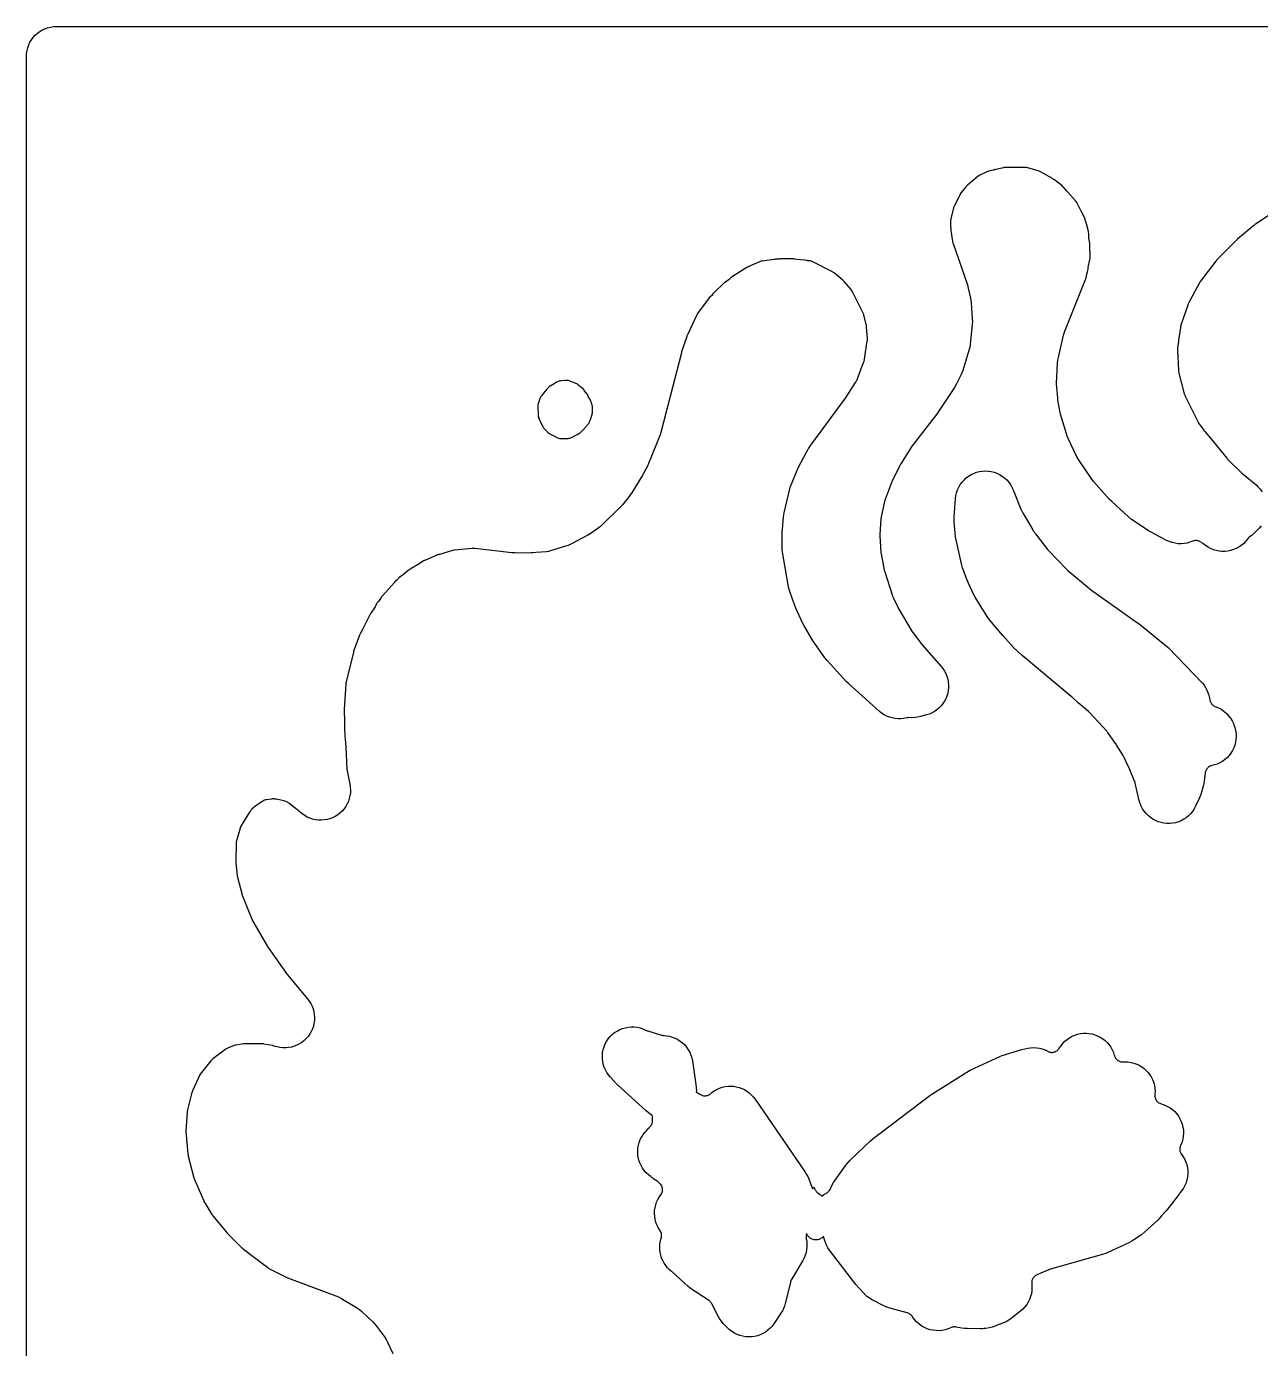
# Model space of a CAD drawing. Header units: millimetres. Extents: x 0 to 300, y 0 to 300.
# Drawn here: x -0.2 to 151.5, y 137.7 to 300.2 of the extents above; entities that cross this region are included whole.
import ezdxf

# ---------------------------------------------------------------- set-up
doc = ezdxf.new("R2010")
doc.units = ezdxf.units.MM
doc.layers.add('CUT', color=7, linetype='CONTINUOUS')

msp = doc.modelspace()

# ---------------------------------------------------------------- linework, layer by layer
at = {"layer": 'CUT'}
for points in [[(-0.175, 3.5), (-0.175, 296.4986), (-0.1573, 296.8588), (-0.1044, 297.2156), (-0.0168, 297.5654), (0.1047, 297.905), (0.2589, 298.231), (0.4443, 298.5404), (0.6592, 298.83), (0.9014, 299.0972), (1.1686, 299.3394), (1.4583, 299.5543), (1.7676, 299.7397), (2.0936, 299.8939), (2.4332, 300.0154), (2.783, 300.103), (3.1398, 300.1559), (3.5, 300.1736), (296.1703, 300.175)], [(151.5502, 238.8249), (151.3153, 238.5374), (151.0804, 238.3028), (150.9182, 238.1233), (150.6706, 237.8742), (150.4003, 237.6499), (150.2149, 237.5238), (150.2159, 237.5223), (150.1938, 237.5072), (150.0917, 237.4305), (150.0199, 237.3649), (149.9546, 237.2928), (149.8533, 237.1569), (149.625, 236.88), (149.3708, 236.6267), (149.0932, 236.3994), (148.7946, 236.2002), (148.4781, 236.0312), (148.1466, 235.8937), (147.8033, 235.7893), (147.4515, 235.7189), (147.0944, 235.6831), (146.7356, 235.6823), (146.3784, 235.7165), (146.0262, 235.7854), (145.6824, 235.8883), (145.3503, 236.0242), (145.0331, 236.1919), (144.7337, 236.3897), (144.5418, 236.5453), (144.5411, 236.5444), (144.5201, 236.5614), (144.396, 236.6527), (144.3381, 236.6892), (144.0772, 236.8449), (144.0172, 236.8788), (143.905, 236.9317), (143.8119, 236.9651), (143.716, 236.9894), (143.6182, 237.0042), (143.5194, 237.0096), (143.4206, 237.0053), (143.3226, 236.9916), (143.2265, 236.9684), (143.108, 236.9274), (142.809, 236.8081), (142.4508, 236.7059), (142.0842, 236.6405), (141.7128, 236.6125), (141.3405, 236.6222), (140.9711, 236.6695), (140.6084, 236.7541), (140.2561, 236.8748), (139.9178, 237.0306), (138.0231, 238.0227), (137.6549, 238.2439), (135.6448, 239.617), (135.2455, 239.9325), (133.1985, 241.7936), (132.9267, 242.0682), (130.964, 244.2714), (130.66, 244.663), (129.1812, 246.8586), (128.9208, 247.3118), (127.8382, 249.5507), (127.7171, 249.8299), (127.6196, 250.1181), (126.9077, 252.5505), (126.8116, 252.9674), (126.5906, 254.2683), (126.5546, 254.5426), (126.4399, 255.7735), (126.4282, 256.2911), (126.5511, 258.8458), (126.5815, 259.1731), (126.6411, 259.4964), (127.2717, 262.2263), (127.3441, 262.4932), (127.4363, 262.754), (130.0355, 269.3074), (130.0574, 269.3662), (130.0961, 269.4964), (130.11, 269.5576), (130.208, 270.0376), (130.2801, 270.3368), (130.2941, 270.4014), (130.3145, 270.543), (130.3164, 270.5687), (130.5131, 271.5321), (130.5266, 271.6087), (130.542, 271.7764), (130.5428, 271.8541), (130.5177, 273.3157), (130.5156, 273.3718), (130.5039, 273.4929), (130.4953, 273.5483), (130.3842, 274.1764), (130.37, 274.658), (130.3653, 274.7398), (130.3397, 274.9154), (130.3209, 274.9951), (130.0783, 275.9077), (130.0617, 276.0018), (130.0492, 276.064), (130.0194, 276.1742), (129.98, 276.2813), (129.9774, 276.287), (129.9384, 276.434), (129.9136, 276.5168), (129.8439, 276.6906), (129.8046, 276.7675), (129.4236, 277.4601), (128.9824, 278.3923), (128.9525, 278.4519), (128.8912, 278.5551), (128.8206, 278.6521), (128.7776, 278.7031), (127.7973, 279.814), (127.772, 279.8454), (127.7374, 279.8864), (127.6768, 279.9507), (127.252, 280.4321), (127.2061, 280.4816), (127.0994, 280.5817), (127.0469, 280.6242), (126.1491, 281.3181), (126.0502, 281.3889), (126.016, 281.4115), (125.9122, 281.4749), (124.4475, 282.2972), (124.3787, 282.3334), (124.2239, 282.3993), (124.1501, 282.4238), (122.9052, 282.7996), (122.838, 282.8181), (122.7149, 282.8424), (122.59, 282.8546), (122.5203, 282.8563), (120.2163, 282.8549), (120.1336, 282.8525), (119.9558, 282.8316), (119.8748, 282.8149), (118.9655, 282.599), (118.902, 282.5886), (118.8368, 282.5763), (118.7212, 282.5461), (118.681, 282.5315), (118.054, 282.3827), (117.9789, 282.3627), (117.8202, 282.3061), (117.7493, 282.2741), (117.0775, 281.9481), (117.003, 281.9092), (116.8498, 281.8111), (116.7833, 281.7596), (115.4858, 280.6932), (115.4295, 280.6444), (115.3164, 280.5297), (115.2685, 280.4728), (114.7497, 279.823), (114.706, 279.7652), (114.621, 279.6331), (114.5865, 279.5694), (113.8653, 278.1494), (113.831, 278.0769), (113.7702, 277.914), (113.7486, 277.8367), (113.4344, 276.5765), (113.4164, 276.4938), (113.3934, 276.312), (113.3904, 276.2274), (113.387, 275.6947), (113.3905, 275.5748), (113.3932, 275.5344), (113.4054, 275.4151), (113.4325, 275.2199), (113.4314, 275.2061), (113.4304, 275.0862), (113.4406, 274.9668), (113.4509, 274.901), (113.5628, 274.2814), (113.6324, 273.7801), (113.6437, 273.7114), (113.6789, 273.5648), (113.7001, 273.4985), (115.4511, 268.4452), (115.5682, 268.0298), (115.8368, 266.806), (115.9132, 266.276), (116.0582, 264.2138), (116.0669, 263.9062), (116.0498, 263.5989), (115.806, 261.1012), (115.7486, 260.7207), (115.6517, 260.3482), (114.8796, 257.9117), (114.6878, 257.4282), (114.1227, 256.254), (113.8775, 255.8221), (111.9251, 252.8665), (111.7717, 252.6515), (108.6913, 248.647), (108.6476, 248.5874), (108.6332, 248.5669), (108.5922, 248.5055), (107.268, 246.4246), (107.2221, 246.348), (107.2073, 246.3217), (107.1655, 246.2427), (106.1656, 244.2205), (106.1288, 244.1408), (106.1171, 244.1136), (106.0845, 244.0321), (105.3603, 242.0699), (105.324, 241.9599), (105.3131, 241.9224), (105.2845, 241.8102), (104.877, 239.9362), (104.857, 239.8269), (104.8515, 239.7898), (104.8389, 239.6794), (104.6862, 237.7848), (104.6829, 237.7319), (104.6822, 237.6171), (104.6849, 237.5642), (104.8187, 235.6114), (104.8292, 235.5063), (104.8339, 235.471), (104.8511, 235.3669), (105.245, 233.3771), (105.2669, 233.2816), (105.2752, 233.2496), (105.3027, 233.1555), (106.2503, 230.231), (106.2854, 230.1332), (106.2983, 230.1006), (106.3394, 230.0052), (106.9302, 228.7451), (106.9688, 228.6682), (106.9824, 228.6425), (107.0249, 228.5677), (108.6465, 225.8741), (108.6946, 225.7989), (108.7115, 225.7739), (108.7636, 225.7014), (109.781, 224.3612), (109.8167, 224.3159), (109.829, 224.3007), (109.8662, 224.2567), (112.2347, 221.5494), (112.4542, 221.2727), (112.6461, 220.9763), (112.8087, 220.6627), (112.9404, 220.335), (113.0401, 219.9962), (113.1068, 219.6494), (113.1399, 219.2978), (113.1391, 218.9446), (113.1043, 218.5932), (113.0361, 218.2466), (112.9348, 217.9083), (112.8016, 217.5812), (112.6376, 217.2684), (112.4443, 216.9729), (112.2235, 216.6972), (111.9773, 216.444), (111.7079, 216.2156), (111.4178, 216.0141), (111.1098, 215.8414), (110.7865, 215.6991), (110.4512, 215.5884), (109.6921, 215.3778), (109.346, 215.2996), (108.9939, 215.2551), (108.6392, 215.2447), (108.2803, 215.2516), (108.2151, 215.2514), (108.0981, 215.2429), (108.003, 215.2272), (107.6539, 215.1541), (107.2942, 215.1152), (106.9325, 215.1118), (106.5721, 215.1441), (106.2167, 215.2116), (105.8696, 215.3137), (105.5342, 215.4494), (105.2139, 215.6175), (104.9116, 215.8163), (104.6303, 216.0438), (100.8706, 219.4039), (100.6083, 219.6632), (98.2276, 222.2651), (97.9558, 222.5997), (96.6972, 224.349), (96.5047, 224.6457), (95.4044, 226.5348), (95.2498, 226.8303), (94.3779, 228.6986), (94.0161, 229.682), (93.5709, 230.9963), (93.489, 231.2735), (93.4291, 231.5562), (92.7394, 235.5906), (92.7047, 235.869), (92.7001, 236.0118), (92.6983, 236.0689), (92.6974, 236.0964), (92.6885, 236.3721), (92.7086, 238.0668), (92.7249, 238.3726), (92.8746, 239.9411), (92.95, 240.4091), (93.6241, 243.3647), (93.6753, 243.5347), (93.7211, 243.6715), (94.6656, 245.9401), (95.7456, 247.9511), (95.9099, 248.2379), (95.9495, 248.307), (95.9702, 248.3431), (96.0551, 248.4913), (96.2134, 248.741), (100.4897, 254.5131), (100.5223, 254.5586), (100.5331, 254.5742), (100.5641, 254.6208), (101.7204, 256.4238), (101.7572, 256.4845), (101.8269, 256.6216), (101.8543, 256.6871), (102.3333, 257.9194), (102.3504, 257.9562), (102.3819, 258.0289), (102.421, 258.1449), (102.7447, 258.9777), (102.7715, 259.0529), (102.8157, 259.22), (102.8295, 259.2987), (103.1587, 261.5321), (103.1678, 261.608), (103.1743, 261.7734), (103.1711, 261.8498), (103.078, 263.207), (103.0726, 263.2664), (103.053, 263.3942), (103.0403, 263.4525), (102.7361, 264.7166), (102.7149, 264.7947), (102.6548, 264.9594), (102.6207, 265.0328), (101.3589, 267.5561), (101.3176, 267.6328), (101.2133, 267.7899), (101.1587, 267.8577), (100.3263, 268.8289), (100.2871, 268.8728), (100.1966, 268.9623), (100.1523, 269.001), (99.1413, 269.8474), (99.0781, 269.8973), (98.9328, 269.9934), (98.8622, 270.0319), (96.4657, 271.252), (96.3995, 271.2836), (96.2761, 271.3311), (96.1744, 271.3587), (96.0439, 271.3799), (95.9707, 271.3861), (95.7968, 271.3962), (95.773, 271.4037), (95.6992, 271.4248), (95.5362, 271.4573), (95.46, 271.4662), (94.4736, 271.5545), (94.2447, 271.5984), (94.1782, 271.6096), (94.0327, 271.6234), (93.9653, 271.625), (92.5815, 271.625), (92.5151, 271.6235), (92.3721, 271.6101), (92.3066, 271.5993), (92.1684, 271.5732), (92.1475, 271.5708), (91.958, 271.5681), (91.8966, 271.566), (91.7642, 271.5527), (91.7037, 271.5426), (91.372, 271.48), (90.2958, 271.354), (90.2259, 271.344), (90.1016, 271.3167), (89.9806, 271.2773), (89.9152, 271.2505), (88.5963, 270.6702), (88.4894, 270.6185), (88.454, 270.5998), (88.351, 270.5406), (86.6014, 269.45), (86.545, 269.4129), (86.4287, 269.3241), (86.3781, 269.2794), (86.1718, 269.0883), (85.6198, 268.6922), (85.5271, 268.6206), (85.4967, 268.5953), (85.4093, 268.5173), (84.3678, 267.5206), (84.3206, 267.4732), (84.2257, 267.3635), (84.1855, 267.3099), (84.0561, 267.1283), (83.7838, 266.8761), (83.7351, 266.8288), (83.6373, 266.719), (83.5958, 266.6653), (82.308, 264.9096), (82.268, 264.8521), (82.1907, 264.7216), (82.1596, 264.6588), (81.048, 262.2731), (81.0102, 262.1856), (80.9984, 262.1557), (80.9657, 262.0663), (80.3433, 260.1969), (80.3259, 260.1414), (80.3203, 260.1225), (80.3049, 260.0664), (77.8375, 250.4584), (77.6905, 250.0087), (76.2858, 246.4937), (76.1279, 246.1303), (75.4911, 244.9659), (74.2758, 242.9724), (73.7664, 242.2533), (73.0655, 241.3832), (72.7667, 241.055), (70.6245, 238.9704), (70.413, 238.78), (70.1873, 238.6065), (69.2306, 237.928), (68.8225, 237.6769), (66.7191, 236.5647), (66.4067, 236.4179), (66.0819, 236.301), (64.2462, 235.7362), (63.9641, 235.6615), (63.7186, 235.617), (62.424, 235.5276), (62.0702, 235.5032), (61.8684, 235.4893), (61.6735, 235.4759), (59.8405, 235.4943), (59.455, 235.5185), (54.9138, 236.044), (54.8358, 236.0508), (54.6665, 236.0517), (54.5885, 236.0457), (52.4263, 235.8187), (52.3654, 235.811), (52.2348, 235.7857), (52.1753, 235.7702), (50.5718, 235.314), (50.4762, 235.2836), (50.4442, 235.2724), (50.3506, 235.2363), (48.7652, 234.57), (48.6993, 234.5403), (48.5619, 234.4653), (48.5013, 234.426), (48.0962, 234.1483), (46.9959, 233.5011), (46.946, 233.4703), (46.8423, 233.3972), (46.7966, 233.3606), (46.1103, 232.7869), (45.7406, 232.5335), (45.6915, 232.4983), (45.6074, 232.4295), (45.5294, 232.3538), (45.4889, 232.3091), (45.3566, 232.1569), (45.1964, 232.023), (45.1561, 231.988), (45.0732, 231.9074), (45.037, 231.8681), (43.5744, 230.2159), (43.5015, 230.1275), (43.478, 230.0969), (43.4113, 230.0038), (43.172, 229.6438), (43.0324, 229.4832), (42.9836, 229.424), (42.8888, 229.2877), (42.8503, 229.2215), (42.6613, 228.8757), (42.1504, 228.1072), (42.094, 228.0161), (42.0759, 227.9847), (42.0255, 227.8901), (41.136, 226.0844), (40.8833, 225.6219), (40.8304, 225.5164), (40.8139, 225.4803), (40.7686, 225.3713), (40.0656, 223.4928), (40.0339, 223.3997), (40.0241, 223.3679), (39.9979, 223.2731), (39.1203, 219.6822), (39.1066, 219.62), (39.0859, 219.4837), (39.0806, 219.4203), (38.8865, 216.2332), (38.8835, 216.1454), (38.8832, 216.1157), (38.8848, 216.0278), (38.9311, 214.998), (38.9117, 213.874), (38.9122, 213.7935), (38.9131, 213.7663), (38.9175, 213.686), (38.9443, 213.3497), (38.9435, 213.236), (38.9464, 213.1242), (38.9486, 213.0866), (38.9591, 212.9752), (38.9994, 212.6595), (39.0836, 211.6033), (39.2028, 208.9481), (39.2065, 208.8912), (39.2219, 208.7686), (39.2324, 208.7125), (39.5724, 207.0784), (39.6281, 206.7251), (39.6492, 206.368), (39.6355, 206.0106), (39.5871, 205.6562), (39.5045, 205.3081), (39.3885, 204.9698), (39.2401, 204.6443), (39.0607, 204.3348), (38.8521, 204.0442), (38.6163, 203.7753), (38.3554, 203.5305), (38.072, 203.3123), (37.7687, 203.1227), (37.4484, 202.9634), (37.1141, 202.8361), (36.7691, 202.7418), (36.4165, 202.6816), (36.0597, 202.6559), (35.7021, 202.665), (35.3471, 202.7088), (34.9981, 202.787), (34.6583, 202.8987), (34.3309, 203.0429), (34.0191, 203.2182), (33.7259, 203.423), (33.4539, 203.6554), (33.3526, 203.7509), (33.2997, 203.794), (33.1844, 203.8835), (33.1329, 203.9312), (33.0715, 203.9793), (32.8416, 204.1494), (32.051, 204.7629), (31.9995, 204.801), (31.9024, 204.8632), (31.8209, 204.9056), (31.7359, 204.9406), (31.6896, 204.9549), (31.6832, 204.9578), (31.5536, 205.0004), (31.4799, 205.0183), (30.5176, 205.2246), (30.4524, 205.237), (30.3339, 205.251), (30.3283, 205.2512), (30.219, 205.2645), (30.1287, 205.2675), (30.0155, 205.2613), (29.9531, 205.2537), (29.3095, 205.1607), (29.2459, 205.15), (29.1331, 205.1231), (29.0454, 205.0937), (28.9608, 205.0564), (28.8593, 205.0002), (28.8052, 204.9652), (27.8372, 204.3088), (27.7791, 204.2672), (27.6803, 204.1845), (27.6085, 204.1111), (27.5282, 204.0104), (27.4879, 203.9513), (27.4597, 203.9076), (27.4073, 203.8603), (27.3435, 203.7911), (27.2718, 203.6973), (27.2357, 203.6426), (26.3599, 202.2482), (26.321, 202.1822), (26.2606, 202.0583), (26.2523, 202.0351), (26.236, 202.0099), (26.2003, 201.9516), (26.1438, 201.8422), (26.0981, 201.7279), (26.0773, 201.6627), (25.6667, 200.2587), (25.6505, 200.1987), (25.6286, 200.089), (25.6163, 199.9778), (25.6135, 199.9157), (25.5622, 197.6569), (25.5629, 197.5574), (25.5641, 197.5238), (25.5708, 197.4245), (25.7213, 195.8787), (25.7277, 195.8234), (25.7487, 195.7048), (25.7616, 195.6507), (26.3185, 193.499), (26.3515, 193.3877), (26.364, 193.3505), (26.4047, 193.2418), (27.5797, 190.4081), (27.6248, 190.3086), (27.6411, 190.2756), (27.6926, 190.1793), (29.4465, 187.1479), (29.4854, 187.084), (29.4991, 187.0626), (29.5409, 187.0005), (31.7917, 183.8115), (31.8307, 183.7585), (31.8442, 183.7408), (31.8854, 183.6894), (34.3698, 180.7027), (34.5837, 180.4187), (34.7691, 180.1154), (34.9244, 179.7955), (35.048, 179.4622), (35.1388, 179.1184), (35.196, 178.7675), (35.2191, 178.4127), (35.2077, 178.0574), (35.162, 177.7048), (35.0825, 177.3583), (34.9699, 177.0211), (34.8252, 176.6963), (34.6498, 176.387), (34.4453, 176.0962), (34.2137, 175.8264), (33.9571, 175.5803), (33.678, 175.3602), (33.3788, 175.168), (33.0625, 175.0057), (32.732, 174.8746), (32.3904, 174.7762), (32.0408, 174.7112), (31.6867, 174.6803), (31.3311, 174.6837), (30.9776, 174.7215), (30.6294, 174.7933), (30.4013, 174.8638), (30.135, 174.9442), (30.0582, 174.9606), (29.0041, 175.1555), (28.9397, 175.1659), (28.7989, 175.1788), (28.7336, 175.1802), (26.724, 175.1791), (26.6672, 175.1779), (26.5446, 175.168), (26.4883, 175.1601), (25.5707, 175.0119), (25.4961, 174.9978), (25.3375, 174.9544), (25.2661, 174.9286), (24.6296, 174.6791), (24.5724, 174.6552), (24.4723, 174.6056), (24.377, 174.5474), (24.3263, 174.5117), (22.7369, 173.3409), (22.688, 173.3031), (22.6045, 173.2296), (22.5277, 173.1492), (22.488, 173.1018), (21.3345, 171.6623), (21.2841, 171.5954), (21.188, 171.4414), (21.1501, 171.3667), (20.2626, 169.481), (20.2346, 169.4177), (20.1843, 169.2763), (20.1658, 169.2096), (19.6296, 167.0672), (19.6154, 167.0046), (19.5939, 166.867), (19.5883, 166.803), (19.4329, 164.4023), (19.4304, 164.3457), (19.4322, 164.2231), (19.4364, 164.1666), (19.5139, 163.3481), (19.5139, 163.3286), (19.5152, 163.2688), (19.5262, 163.1398), (19.535, 163.0807), (19.5447, 163.0237), (19.6779, 161.6171), (19.6842, 161.5617), (19.705, 161.4428), (19.7178, 161.3885), (20.4042, 158.7115), (20.4192, 158.6573), (20.4587, 158.5421), (20.48, 158.49), (21.6096, 155.8838), (21.6607, 155.7767), (21.6791, 155.7412), (21.7377, 155.638), (22.6205, 154.2038), (22.6489, 154.1595), (22.7157, 154.067), (22.7489, 154.0261), (24.4113, 152.0509), (24.5396, 151.8875), (24.6036, 151.8107), (24.6259, 151.7855), (24.6944, 151.7127), (26.3184, 150.0888), (26.357, 150.0516), (26.445, 149.976), (26.4875, 149.9434), (27.8612, 148.9315), (29.4761, 147.6959), (29.529, 147.6573), (29.6492, 147.5817), (29.707, 147.5508), (31.8255, 146.4773), (31.9095, 146.4376), (31.9383, 146.425), (32.0245, 146.3901), (37.8653, 144.2108), (38.165, 144.0835), (38.4523, 143.9303), (40.3927, 142.7819), (40.7384, 142.5499), (41.0556, 142.2803), (42.4342, 140.9672), (42.6545, 140.7384), (42.8543, 140.4914), (43.8324, 139.1689), (44.0394, 138.8568), (44.2137, 138.5254), (44.8519, 137.1444)], [(154.2957, 278.1736), (150.816, 275.8253), (150.7467, 275.7759), (150.7237, 275.7586), (150.6571, 275.7057), (148.6607, 274.0377), (148.6049, 273.989), (148.5865, 273.9721), (148.5329, 273.9209), (146.1539, 271.5427), (146.0758, 271.4591), (146.0504, 271.43), (145.9782, 271.3411), (144.1088, 268.8707), (144.0764, 268.8262), (144.012, 268.7259), (143.985, 268.678), (142.6301, 266.1573), (142.6034, 266.1052), (142.5527, 265.9888), (142.5326, 265.9337), (141.6928, 263.4706), (141.6725, 263.4061), (141.6386, 263.2636), (141.6277, 263.1968), (141.4117, 261.6474), (141.4074, 261.6284), (141.3899, 261.518), (141.3861, 261.4641), (141.2804, 260.7056), (141.2727, 260.6388), (141.2663, 260.4934), (141.2681, 260.4262), (141.3961, 257.8852), (141.4016, 257.8122), (141.4258, 257.6556), (141.4425, 257.5843), (142.1064, 255.0479), (142.1266, 254.978), (142.1817, 254.8307), (142.2123, 254.7648), (143.8378, 251.4856), (143.875, 251.4156), (143.9678, 251.2713), (144.0161, 251.2084), (144.4046, 250.7308), (144.4193, 250.7025), (144.4606, 250.6281), (144.5642, 250.4757), (144.6182, 250.4099), (145.3341, 249.5882), (147.3361, 247.1273), (147.396, 247.0577), (147.4169, 247.0348), (147.4805, 246.9686), (149.2148, 245.2619), (149.2679, 245.2119), (149.2862, 245.1954), (149.3415, 245.1477), (150.9287, 243.8389), (151.2028, 243.5886), (151.4502, 243.3118), (151.6685, 243.0116)]]:
    msp.add_lwpolyline(points, dxfattribs=at)
for points in [[(64.9511, 249.6941), (65.014, 249.6627), (65.1311, 249.6146), (65.2278, 249.5857), (65.3268, 249.5664), (65.4529, 249.5546), (65.5232, 249.5533), (66.3131, 249.5577), (66.3827, 249.5598), (66.5074, 249.5727), (66.6053, 249.5927), (66.7008, 249.6221), (66.8165, 249.6706), (66.8785, 249.7022), (67.4084, 249.988), (67.4184, 249.993), (67.485, 250.0286), (67.4929, 250.0336), (67.7244, 250.1585), (67.7799, 250.1901), (67.8757, 250.2535), (67.9473, 250.3107), (68.0304, 250.3902), (68.0734, 250.4373), (68.126, 250.4977), (68.2027, 250.5663), (68.2359, 250.5977), (68.2544, 250.6146), (68.3348, 250.6985), (68.3926, 250.771), (68.4566, 250.8681), (68.4703, 250.8923), (68.8495, 251.3269), (68.8954, 251.3823), (68.9702, 251.4879), (69.0211, 251.5777), (69.0732, 251.6962), (69.0971, 251.764), (69.341, 252.5171), (69.3599, 252.5803), (69.3859, 252.6963), (69.3979, 252.7902), (69.4021, 252.909), (69.3998, 252.9749), (69.3709, 253.477), (69.3651, 253.5475), (69.3451, 253.6734), (69.3194, 253.7717), (69.2749, 253.8911), (69.2454, 253.9555), (69.2127, 254.0223), (69.1983, 254.0931), (69.1698, 254.1866), (69.1324, 254.277), (69.075, 254.3853), (69.0389, 254.4431), (68.9136, 254.6329), (68.7991, 254.8666), (68.7623, 254.9368), (68.6858, 255.057), (68.5964, 255.1681), (68.5529, 255.2137), (68.4176, 255.4), (68.3696, 255.4625), (68.3514, 255.4824), (68.3447, 255.4921), (68.2636, 255.5916), (68.173, 255.6826), (68.119, 255.7292), (67.7194, 256.0569), (67.6685, 256.0968), (67.646, 256.1121), (67.6338, 256.1236), (67.532, 256.2058), (67.4446, 256.2627), (67.3283, 256.3226), (67.2613, 256.3508), (66.6119, 256.6049), (66.5477, 256.6283), (66.4294, 256.6619), (66.333, 256.6796), (66.2353, 256.6879), (66.1123, 256.6866), (66.0443, 256.6809), (65.4942, 256.622), (65.4196, 256.612), (65.2871, 256.5834), (65.1845, 256.5496), (65.0609, 256.4938), (64.995, 256.4575), (64.272, 256.034), (64.2421, 256.0153), (64.2364, 256.0121), (64.1783, 255.9778), (64.0785, 255.9088), (64.0044, 255.8464), (63.9193, 255.7598), (63.8756, 255.7085), (63.8246, 255.6458), (63.7355, 255.5674), (63.6399, 255.4625), (63.5918, 255.4), (63.3432, 255.0576), (63.15, 254.8307), (63.1102, 254.7819), (63.0446, 254.6894), (62.999, 254.6113), (62.9506, 254.5087), (62.9277, 254.4501), (62.7358, 253.9273), (62.7128, 253.8593), (62.6807, 253.734), (62.6653, 253.6321), (62.659, 253.5029), (62.6609, 253.4311), (62.7152, 252.3871), (62.721, 252.313), (62.7419, 252.1807), (62.7694, 252.0777), (62.8173, 251.9526), (62.8492, 251.8855), (63.2841, 251.0293), (63.3143, 250.9729), (63.3756, 250.8751), (63.4454, 250.7833), (63.4875, 250.7351), (63.7992, 250.3935), (63.8556, 250.3351), (63.9659, 250.239), (64.0864, 250.1562), (64.157, 250.116)], [(136.5562, 226.773), (140.1495, 223.8771), (144.3527, 219.4984), (144.536, 219.2362), (144.7228, 218.9398), (144.8806, 218.627), (144.9645, 218.4389), (145.0863, 218.1284), (145.1795, 217.8082), (145.2433, 217.4808), (145.2584, 217.3787), (145.2823, 217.2828), (145.3153, 217.1896), (145.3572, 217.1), (145.4075, 217.0149), (145.4658, 216.9351), (145.5316, 216.8613), (145.6042, 216.7941), (145.6829, 216.7343), (145.7671, 216.6824), (145.8558, 216.6389), (146.0367, 216.5709), (146.3827, 216.4203), (146.7115, 216.2349), (147.0195, 216.0168), (147.3035, 215.7683), (147.5606, 215.492), (147.7879, 215.1907), (147.9831, 214.8677), (148.1442, 214.5264), (148.2095, 214.3676), (148.3309, 214.0243), (148.4178, 213.6706), (148.4693, 213.3101), (148.4848, 212.9463), (148.4642, 212.5827), (148.4078, 212.223), (148.316, 211.8706), (148.1898, 211.529), (148.0305, 211.2015), (147.8395, 210.8915), (147.6187, 210.6019), (147.3704, 210.3355), (147.0969, 210.0951), (146.801, 209.8828), (146.4855, 209.7009), (146.1536, 209.5512), (145.8085, 209.435), (145.4882, 209.3614), (145.3739, 209.3292), (145.28, 209.2924), (145.1901, 209.2465), (145.1052, 209.1919), (145.0261, 209.1293), (144.9536, 209.0591), (144.8883, 208.9822), (144.831, 208.8992), (144.7821, 208.8109), (144.7422, 208.7182), (144.7116, 208.6221), (144.6852, 208.4983), (144.6757, 208.4286), (144.5727, 207.5014), (144.5205, 207.1703), (144.4384, 206.8453), (144.1249, 205.8068), (143.9384, 205.3178), (143.4924, 204.3598), (143.3228, 204.0382), (143.1223, 203.735), (142.8929, 203.453), (142.6367, 203.1951), (142.3562, 202.9637), (142.0543, 202.7612), (141.7338, 202.5895), (141.398, 202.4504), (141.05, 202.345), (140.6934, 202.2746), (140.3315, 202.2398), (139.9679, 202.2409), (139.6063, 202.2779), (139.25, 202.3504), (138.9027, 202.4578), (138.5677, 202.599), (138.2483, 202.7726), (137.9476, 202.9769), (137.6685, 203.21), (137.4139, 203.4694), (137.1861, 203.7528), (136.9874, 204.0572), (136.8198, 204.3798), (136.6849, 204.7174), (136.584, 205.0667), (136.08, 207.2022), (136.0637, 207.2646), (136.0195, 207.397), (135.995, 207.4567), (135.8187, 207.8591), (135.4392, 208.8532), (135.3945, 208.9591), (135.3782, 208.9942), (135.3263, 209.0967), (135.0816, 209.5416), (134.7257, 210.3538), (134.676, 210.4574), (134.658, 210.4917), (134.6013, 210.5916), (133.7538, 211.9701), (133.7208, 212.0215), (133.7094, 212.0387), (133.6746, 212.0889), (132.7223, 213.4096), (132.6633, 213.4866), (132.6426, 213.512), (132.5792, 213.5854), (130.5181, 215.8362), (130.441, 215.915), (130.4141, 215.9407), (130.332, 216.0142), (129.0737, 217.0669), (128.3059, 217.7916), (128.2683, 217.826), (128.2554, 217.8374), (128.2168, 217.8707), (122.2018, 222.888), (121.178, 223.8433), (119.7956, 225.348), (118.1839, 227.2579), (117.8686, 227.6924), (116.4068, 230.0517), (116.2004, 230.4334), (115.537, 231.8551), (115.4102, 232.1624), (114.8663, 233.671), (114.7306, 234.1446), (114.0164, 237.4647), (113.9457, 237.9472), (113.8364, 239.3257), (113.8249, 239.6104), (113.8356, 239.8953), (114.0083, 242.1626), (114.0542, 242.5254), (114.1359, 242.8818), (114.2527, 243.2283), (114.4032, 243.5615), (114.5862, 243.8781), (114.7997, 244.175), (115.0417, 244.4491), (115.3097, 244.6979), (115.601, 244.9188), (115.9129, 245.1097), (116.2423, 245.2686), (116.5858, 245.394), (116.94, 245.4846), (117.3015, 245.5396), (117.6667, 245.5584), (118.0319, 245.5408), (118.3936, 245.487), (118.7481, 245.3975), (119.092, 245.2732), (119.4219, 245.1154), (119.7344, 244.9256), (120.0265, 244.7057), (120.2953, 244.4578), (120.5382, 244.1844), (120.7527, 243.8883), (120.9367, 243.5723), (121.0883, 243.2395), (122.0372, 240.8497), (122.0577, 240.8008), (122.1081, 240.6972), (122.134, 240.6507), (122.1776, 240.5759), (122.193, 240.5375), (122.2158, 240.4837), (122.2723, 240.3704), (122.3016, 240.3198), (122.96, 239.2331), (123.4841, 238.3336), (123.5376, 238.2479), (123.5566, 238.2195), (123.6152, 238.1371), (123.6777, 238.0548), (123.6839, 238.0454), (123.7049, 238.0153), (123.7701, 237.9282), (123.8393, 237.8419), (125.2996, 235.918), (125.3641, 235.8383), (125.3866, 235.8121), (125.4558, 235.7366), (127.6696, 233.4653), (127.728, 233.4082), (127.7483, 233.3894), (127.8095, 233.3353), (130.4641, 231.0998), (130.5186, 231.0558), (130.5373, 231.0414), (130.5935, 230.9998), (136.3725, 226.9117)], [(101.0235, 160.8514), (101.0802, 160.9108), (103.5445, 163.2746), (103.8732, 163.5548), (110.8275, 168.8085), (111.0838, 168.9856), (115.385, 171.6954), (115.3867, 171.6964), (115.3881, 171.6973), (115.3942, 171.701), (115.3979, 171.7031), (115.7983, 171.9216), (119.5209, 173.6587), (119.7398, 173.747), (122.1378, 174.4953), (122.8737, 174.6405), (123.2316, 174.693), (123.5929, 174.71), (123.9541, 174.6914), (124.3117, 174.6374), (124.6623, 174.5485), (125.0025, 174.4256), (125.3289, 174.2698), (125.3637, 174.2511), (125.4673, 174.203), (125.5627, 174.1697), (125.6609, 174.1459), (125.761, 174.132), (125.862, 174.128), (125.9629, 174.1341), (126.0627, 174.15), (126.1604, 174.1758), (126.2551, 174.211), (126.3459, 174.2555), (126.4318, 174.3087), (126.5121, 174.3701), (126.5859, 174.4392), (126.6694, 174.5345), (126.7118, 174.5907), (126.9682, 174.9493), (127.1919, 175.2318), (127.4421, 175.491), (127.7165, 175.7244), (128.0125, 175.9298), (128.3271, 176.1053), (128.6574, 176.2491), (129.0003, 176.3599), (129.3523, 176.4366), (129.7101, 176.4785), (130.0703, 176.4851), (130.4294, 176.4564), (130.784, 176.3927), (131.1307, 176.2946), (131.4661, 176.163), (131.787, 175.9992), (132.0903, 175.8047), (132.3731, 175.5815), (132.6326, 175.3317), (132.8665, 175.0577), (133.0725, 174.762), (133.2484, 174.4477), (133.3928, 174.1176), (133.5042, 173.775), (133.533, 173.6686), (133.5694, 173.5734), (133.615, 173.4824), (133.6695, 173.3963), (133.7323, 173.3161), (133.8028, 173.2425), (133.8803, 173.1763), (133.9639, 173.1181), (134.0529, 173.0686), (134.1464, 173.0282), (134.2435, 172.9973), (134.3432, 172.9762), (134.4445, 172.9651), (134.575, 172.9639), (134.8727, 172.9765), (135.2289, 172.9569), (135.5815, 172.9028), (135.9272, 172.8148), (136.2628, 172.6937), (136.585, 172.5407), (136.8909, 172.3571), (137.1775, 172.1447), (137.4422, 171.9056), (137.6825, 171.6419), (137.896, 171.3561), (138.0809, 171.051), (138.2353, 170.7294), (138.3578, 170.3944), (138.4472, 170.049), (138.5027, 169.6966), (138.5238, 169.3405), (138.5103, 168.984), (138.4974, 168.835), (138.4985, 168.7351), (138.5093, 168.6359), (138.5298, 168.5381), (138.5598, 168.4429), (138.5989, 168.351), (138.6467, 168.2634), (138.7029, 168.1808), (138.7669, 168.1042), (138.838, 168.0341), (138.9157, 167.9713), (138.9991, 167.9164), (139.0875, 167.8699), (139.1799, 167.8323), (139.3815, 167.7723), (139.7264, 167.6508), (140.0574, 167.4957), (140.3714, 167.3084), (140.6653, 167.0909), (140.9361, 166.8452), (141.1811, 166.5739), (141.3979, 166.2795), (141.5845, 165.9651), (141.7388, 165.6337), (141.8595, 165.2886), (141.9453, 164.9332), (141.9953, 164.571), (142.0091, 164.2057), (141.9866, 163.8407), (141.9279, 163.4799), (141.8336, 163.1266), (141.7047, 162.7845), (141.6209, 162.5917), (141.5902, 162.4968), (141.569, 162.3993), (141.5573, 162.3002), (141.5553, 162.2005), (141.5631, 162.1011), (141.5806, 162.0029), (141.6075, 161.9068), (141.6436, 161.8139), (141.6887, 161.7249), (141.7422, 161.6407), (141.7693, 161.6061), (141.9819, 161.3041), (142.1632, 160.9824), (142.3113, 160.644), (142.4246, 160.2925), (142.5021, 159.9314), (142.543, 159.5644), (142.5468, 159.1951), (142.5135, 158.8273), (142.4435, 158.4646), (142.3375, 158.1109), (142.1964, 157.7695), (142.0219, 157.4441), (141.8155, 157.1378), (141.5794, 156.8538), (141.5082, 156.7763), (141.4669, 156.7247), (140.0552, 154.8709), (139.9087, 154.7027), (139.7741, 154.548), (139.322, 154.0287), (138.9041, 153.5487), (137.2386, 152.0348), (136.8348, 151.7164), (135.9014, 151.0809), (135.6491, 150.9237), (135.3848, 150.7873), (132.7193, 149.546), (132.4542, 149.4349), (132.1812, 149.3449), (125.5135, 147.4322), (125.4039, 147.3966), (125.3674, 147.3833), (125.2605, 147.3402), (124.0103, 146.7848), (123.9489, 146.7558), (123.8424, 146.6957), (123.7625, 146.64), (123.6882, 146.5769), (123.6203, 146.507), (123.5593, 146.431), (123.5059, 146.3495), (123.4604, 146.2633), (123.4234, 146.1731), (123.3951, 146.0799), (123.3759, 145.9843), (123.3658, 145.8874), (123.3648, 145.7651), (123.3691, 145.6974), (123.3816, 145.5542), (123.3953, 145.1919), (123.3732, 144.8299), (123.3156, 144.4719), (123.223, 144.1213), (123.0963, 143.7816), (122.9367, 143.456), (122.7458, 143.1477), (122.5254, 142.8597), (122.2778, 142.5949), (122.0052, 142.3557), (120.8475, 141.4368), (120.547, 141.222), (120.2266, 141.0385), (119.8894, 140.8881), (118.845, 140.4839), (118.5065, 140.3714), (118.1586, 140.2923), (117.736, 140.2175), (117.5391, 140.1946), (117.5016, 140.1903), (117.4749, 140.1872), (117.3271, 140.17), (117.0384, 140.1603), (115.4176, 140.1821), (115.101, 140.2), (114.7872, 140.2452), (114.0949, 140.3755), (114.0259, 140.3868), (113.9005, 140.3978), (113.8002, 140.3968), (113.7004, 140.3859), (113.6022, 140.3653), (113.5065, 140.3352), (113.3023, 140.2481), (113.3014, 140.2502), (113.0785, 140.1555), (112.721, 140.0451), (112.3542, 139.9717), (111.9818, 139.9358), (111.6077, 139.9381), (111.2358, 139.9783), (110.8699, 140.0562), (110.5138, 140.1708), (110.1712, 140.3211), (109.8457, 140.5054), (109.5405, 140.7219), (109.526, 140.7333), (109.5257, 140.7335), (109.2203, 141.0033), (108.9466, 141.3052), (108.708, 141.6355), (108.6945, 141.6565), (108.6182, 141.7637), (108.5523, 141.8392), (108.4794, 141.9079), (108.4001, 141.9691), (108.3152, 142.0223), (108.2255, 142.0669), (108.108, 142.1115), (108.0411, 142.1315), (105.9289, 142.7052), (105.5597, 142.8267), (105.2055, 142.9866), (103.7444, 143.7413), (103.4317, 143.9229), (103.1383, 144.1344), (103.0724, 144.1925), (101.7281, 145.624), (98.5236, 149.8325), (98.3245, 150.1217), (98.1539, 150.4285), (98.0134, 150.7503), (97.9042, 151.0839), (97.7877, 151.5073), (97.7772, 151.552), (97.7565, 151.5264), (97.6791, 151.4398), (97.5937, 151.3612), (97.5011, 151.2911), (97.4022, 151.2303), (97.2978, 151.1794), (97.1891, 151.1388), (97.0769, 151.1089), (96.9623, 151.09), (96.8465, 151.0822), (96.7304, 151.0857), (96.6152, 151.1003), (96.502, 151.126), (96.3918, 151.1626), (96.2857, 151.2096), (96.1845, 151.2667), (96.0894, 151.3333), (96.0012, 151.4087), (95.9206, 151.4923), (95.8485, 151.5833), (95.7856, 151.6809), (95.7324, 151.7841), (95.7079, 151.8377), (95.6999, 151.8566), (95.6673, 151.7637), (95.6435, 151.6662), (95.6294, 151.5668), (95.6251, 151.4664), (95.6307, 151.3662), (95.6509, 151.2359), (95.6565, 151.2089), (95.6551, 151.2086), (95.708, 150.9181), (95.7377, 150.5705), (95.7342, 150.2216), (95.6978, 149.8746), (95.6285, 149.5326), (95.5272, 149.1988), (95.3946, 148.876), (95.2321, 148.5673), (93.8541, 146.227), (93.8206, 146.1668), (93.7682, 146.0542), (93.727, 145.9371), (93.7089, 145.8706), (93.0642, 143.2539), (92.9744, 142.9474), (92.8583, 142.6498), (92.7168, 142.3634), (92.5509, 142.0904), (91.6819, 140.7908), (91.4639, 140.4974), (91.2178, 140.2271), (90.9461, 139.9827), (90.6514, 139.7664), (90.3367, 139.5804), (90.0051, 139.4267), (89.6599, 139.3066), (89.3044, 139.2215), (88.9423, 139.172), (88.577, 139.1588), (88.2122, 139.1819), (87.8515, 139.2412), (87.4985, 139.336), (87.1567, 139.4654), (86.8294, 139.6281), (86.5198, 139.8225), (86.2312, 140.0467), (85.9662, 140.2985), (85.4576, 140.8323), (85.2366, 141.0867), (85.0398, 141.3602), (84.8689, 141.6507), (84.0329, 143.2333), (83.9983, 143.2951), (83.9278, 143.4013), (83.8635, 143.48), (83.7917, 143.552), (83.6931, 143.6328), (83.6351, 143.6735), (81.5653, 145.0512), (81.1408, 145.381), (79.1726, 147.1554), (79.1092, 147.2098), (79.0516, 147.2567), (79.0523, 147.2575), (78.8673, 147.4076), (78.614, 147.6574), (78.386, 147.9306), (78.1855, 148.2246), (78.0144, 148.5365), (77.8743, 148.8636), (77.7664, 149.2027), (77.6918, 149.5506), (77.6513, 149.9041), (77.6451, 150.2598), (77.6733, 150.6145), (77.7357, 150.9648), (77.7976, 151.1857), (77.7958, 151.1862), (77.8547, 151.3962), (77.872, 151.4933), (77.8799, 151.5915), (77.8784, 151.6901), (77.8673, 151.7881), (77.8468, 151.8846), (77.8096, 152.0025), (77.7919, 152.0469), (77.7709, 152.0931), (77.7095, 152.205), (77.6524, 152.2881), (77.4629, 152.5956), (77.3045, 152.9201), (77.1788, 153.2587), (77.0868, 153.6079), (77.0296, 153.9645), (77.0076, 154.325), (77.0212, 154.6859), (77.0701, 155.0437), (77.1539, 155.395), (77.2717, 155.7363), (77.4225, 156.0645), (77.6048, 156.3763), (77.7932, 156.6362), (77.859, 156.7369), (77.9053, 156.8258), (77.9427, 156.9188), (77.9708, 157.0151), (77.9893, 157.1136), (77.9981, 157.2134), (77.9971, 157.3136), (77.9863, 157.4133), (77.9657, 157.5114), (77.9356, 157.607), (77.8964, 157.6992), (77.8482, 157.7871), (77.7773, 157.891), (77.7338, 157.9456), (77.6638, 158.0293), (77.6215, 158.0776), (77.5395, 158.1592), (77.4686, 158.2181), (77.3734, 158.2837), (77.3181, 158.3165), (76.9173, 158.5422), (76.9098, 158.5534), (76.8467, 158.6307), (76.7764, 158.7015), (76.6995, 158.7651), (76.5605, 158.8587), (76.2664, 159.0792), (75.9959, 159.3278), (75.7515, 159.6023), (75.5357, 159.8998), (75.3508, 160.2173), (75.1984, 160.5517), (75.0803, 160.8997), (74.9974, 161.2577), (74.9508, 161.6223), (74.9408, 161.9896), (74.9675, 162.3561), (75.0307, 162.7181), (75.1297, 163.072), (75.2636, 163.4143), (75.431, 163.7414), (75.6303, 164.0502), (75.8593, 164.3376), (75.8598, 164.3381), (75.9297, 164.4173), (76.1872, 164.7091), (76.2388, 164.7676), (76.2931, 164.8292), (76.335, 164.8766), (76.3596, 164.9045), (76.3789, 164.9263), (76.457, 165.012), (76.4974, 165.055), (76.5783, 165.1553), (76.6345, 165.2412), (76.6817, 165.3324), (76.7196, 165.4279), (76.7477, 165.5267), (76.7657, 165.6278), (76.7735, 165.7303), (76.771, 165.8329), (76.7577, 165.9382), (76.7428, 166.133), (76.7456, 166.2781), (76.7518, 166.3311), (76.7313, 166.3419), (76.7327, 166.4068), (76.5676, 166.4959), (76.2673, 166.6986), (75.9884, 166.9299), (72.4264, 170.1932), (72.2234, 170.3942), (71.5874, 171.075), (71.3514, 171.3543), (71.1444, 171.6556), (70.9683, 171.976), (70.8249, 172.3123), (70.7156, 172.6612), (70.6416, 173.0192), (70.6034, 173.3828), (70.6016, 173.7484), (70.6362, 174.1124), (70.7067, 174.4711), (70.8125, 174.8211), (70.9526, 175.1588), (71.1255, 175.4809), (71.3296, 175.7842), (71.5628, 176.0658), (71.8228, 176.3228), (72.1071, 176.5527), (72.4128, 176.7532), (72.7369, 176.9223), (73.0762, 177.0584), (73.4274, 177.1601), (73.7869, 177.2264), (74.1513, 177.2567), (74.5168, 177.2506), (74.88, 177.2082), (75.2371, 177.13), (75.5847, 177.0166), (75.9193, 176.8693), (76.0079, 176.8249), (76.1123, 176.7836), (76.1716, 176.7645), (77.8865, 176.2539), (77.947, 176.2374), (78.0576, 176.2148), (78.1471, 176.2046), (78.1751, 176.2014), (78.1997, 176.1997), (78.1997, 176.1992), (78.4818, 176.178), (78.8416, 176.1146), (79.1934, 176.0158), (79.5337, 175.8825), (79.859, 175.7161), (80.1662, 175.5183), (80.4523, 175.2908), (80.7143, 175.0361), (80.9497, 174.7567), (81.1563, 174.4552), (81.3318, 174.1347), (81.4747, 173.7984), (81.5835, 173.4495), (81.657, 173.0916), (82.103, 170.1997), (82.1405, 169.8394), (82.1416, 169.6307), (82.1522, 169.6249), (82.1534, 169.4083), (82.1403, 169.2673), (82.2666, 169.2015), (82.5645, 169.0075), (82.6439, 168.9501), (82.7313, 168.8993), (82.8233, 168.8573), (82.9191, 168.8247), (83.0176, 168.8017), (83.1178, 168.7885), (83.2189, 168.7853), (83.3198, 168.7921), (83.4196, 168.8089), (83.5172, 168.8354), (83.6117, 168.8714), (83.7022, 168.9167), (83.7877, 168.9706), (83.8925, 169.0522), (83.9136, 169.0703), (83.9156, 169.068), (84.0639, 169.1961), (84.3518, 169.4001), (84.658, 169.5755), (84.9796, 169.7208), (85.3136, 169.8346), (85.657, 169.9157), (86.0066, 169.9636), (86.3592, 169.9778), (86.7115, 169.958), (87.0603, 169.9045), (87.4024, 169.8179), (87.7346, 169.6988), (88.0538, 169.5484), (88.3571, 169.3682), (88.6418, 169.1596), (88.9051, 168.9247), (89.1447, 168.6656), (89.3583, 168.3848), (95.5391, 159.3939), (95.6994, 159.139), (95.8382, 158.8718), (95.9548, 158.5941), (96.4207, 157.3424), (96.4733, 157.4068), (96.5519, 157.4938), (96.6131, 157.5496), (96.6467, 157.451), (96.6706, 157.386), (96.7221, 157.2724), (96.7717, 157.1863), (96.8295, 157.1054), (96.8949, 157.0305), (96.9672, 156.9623), (97.0705, 156.8824), (97.0714, 156.8817), (97.3504, 156.666), (97.5681, 156.4616), (97.82, 156.6553), (98.1244, 156.8452), (98.1723, 156.872), (98.254, 156.9286), (98.3298, 156.993), (98.399, 157.0643), (98.4609, 157.1421), (98.4803, 157.172), (98.5063, 157.1185), (98.5073, 157.1161), (98.8585, 157.8484), (99.0157, 158.1414), (99.1987, 158.419), (100.6506, 160.4182), (100.7339, 160.5228), (100.8257, 160.627), (100.8535, 160.6585), (100.8744, 160.6822)]]:
    msp.add_lwpolyline(points, close=True, dxfattribs=at)

doc.saveas('drawing.dxf')
